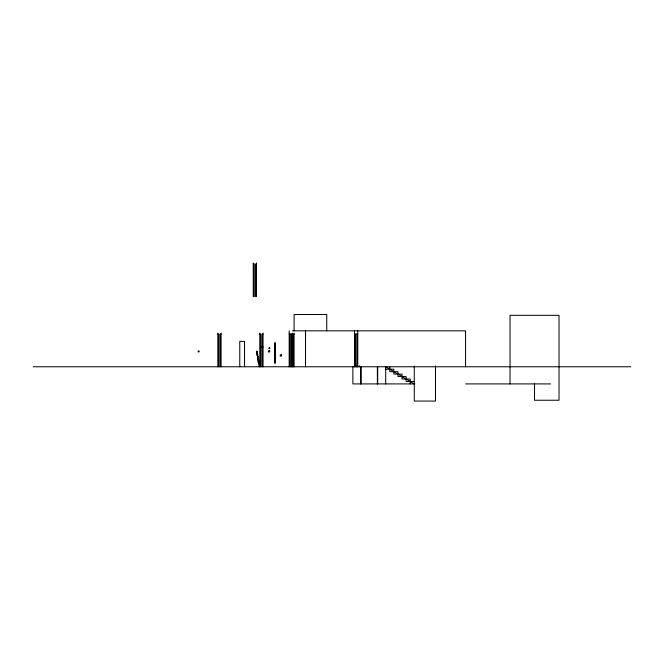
<?xml version="1.0" encoding="UTF-8"?>
<svg xmlns="http://www.w3.org/2000/svg" width="664" height="664" viewBox="0 0 664 664"><rect width="100%" height="100%" fill="white"/><g stroke="black" fill="none" stroke-linecap="round" stroke-linejoin="round"><path stroke-width="1" d="M259.201 366.536C260.446 365.324 258.246 366.968 259.74 366.561C259.267 366.072 259.375 359.606 258.445 362.245L258.329 361.507L258.454 362.22L258.952 362.013L258.445 362.146M258.545 359.83C259.06 359.73 256.785 355.315 258.147 357.589M257.839 358.66L257.673 357.498L258.047 359.78L258.155 357.406L257.665 357.672M256.993 353.846L257.491 353.787M257.591 354.485L257.109 354.568L257.624 354.601M257.673 354.858L257.225 355.24L257.665 354.883M257.192 355.016L257.64 354.775L257.225 355.14M257.972 356.676L257.516 356.942L257.989 356.726M257.615 357.356L258.08 357.182M257.715 358.062L258.196 357.971M257.823 358.245L258.304 358.162M259.06 362.702C259.06 358.377 257.101 363.698 259.026 362.461L257.043 351.223L256.545 351.273L258.578 362.768M258.279 361.141L258.761 361.058M258.313 361.332L258.794 361.241M259.74 366.586L259.259 366.669L258.371 361.714L258.885 361.814M258.545 362.544L259.026 362.461M259.159 366.163L259.641 366.08M253.258 263.915L254.237 263.915L254.237 296.584L253.258 296.584L253.258 262.936M256.52 263.915L255.54 263.915L255.54 296.584L256.52 296.584L256.52 262.936M292.45 330.838L465.564 330.838L465.564 366.769M217.825 334.108L218.805 334.108L218.805 366.769M221.095 334.108L220.116 334.108L220.116 366.769M259.79 334.108L260.769 334.108L260.769 366.769M263.052 334.108L262.072 334.108L262.072 366.769M289.18 334.108L292.45 334.108M294.086 334.108L293.106 334.108L293.106 366.769M354.51 334.108L357.772 334.108M33.2 366.769L630.8 366.769M385.701 369.217L393.868 369.217L393.868 374.114L402.035 374.114L402.035 379.019L410.194 379.019L410.194 383.916M414.278 381.468L406.119 381.468L406.119 376.563L397.952 376.563L397.952 371.666L389.785 371.666L389.785 366.769M414.851 383.916L352.874 383.916L352.874 366.769M465.613 383.916L550.581 383.916M414.278 383.916L385.701 366.769L385.701 383.916M258.321 358.577L258.52 359.73M534.52 383.916L534.52 400.243L559.022 400.243L559.022 315.325L510.027 315.325L510.027 383.916M435.509 365.947L435.509 401.064L414.278 401.064L414.278 365.947M377.7 366.769L377.7 383.916M377.376 366.769L377.376 383.916M361.042 366.769L361.042 383.916M360.718 366.769L360.718 383.916M359.573 365.781L359.573 366.769M357.772 330.838L357.772 366.769M357.132 365.781L357.132 366.769M356.792 334.108L356.792 366.769M355.489 334.108L355.489 366.769M354.7 365.781L354.7 366.769M354.51 330.838L354.51 366.769M326.746 330.838L326.746 314.504L294.086 314.504L294.086 330.838M305.515 330.838L305.515 366.769M294.086 333.12L294.086 366.769M292.45 333.12L292.45 366.769M291.961 334.108L291.961 366.769M291.471 334.108L291.471 366.769M290.16 334.108L290.16 366.769M289.67 334.108L289.67 366.769M289.18 330.838L289.18 366.769M263.052 333.12L263.052 366.769M259.79 333.12L259.79 366.769M244.535 366.769L244.535 341.371L239.762 341.371L239.77 366.769M221.095 333.12L221.095 366.769M217.825 333.12L217.825 366.769M257.059 351.356L256.57 351.455L257.076 351.447M257.117 351.721L256.694 352.094L257.117 351.721M257.35 352.999L256.918 353.464L257.333 352.957M258.578 360.071L258.097 360.154L258.578 360.071M275.286 342.89L274.713 342.89L274.713 363.283L275.286 363.283L275.286 342.89M262.753 346.84L261.931 346.84L261.931 347.662L262.753 347.662L262.753 346.84M269.725 347.878L268.912 347.878L268.912 348.7L269.725 348.7L269.725 347.878M269.692 350.708L268.455 350.708L268.455 351.945L269.692 351.945L269.692 350.708M198.976 351.098L198.162 351.098L198.162 351.92L198.976 351.92L198.976 351.098M281.503 354.833L280.258 354.833L280.258 356.07L281.503 356.07L281.503 354.833"/></g></svg>
